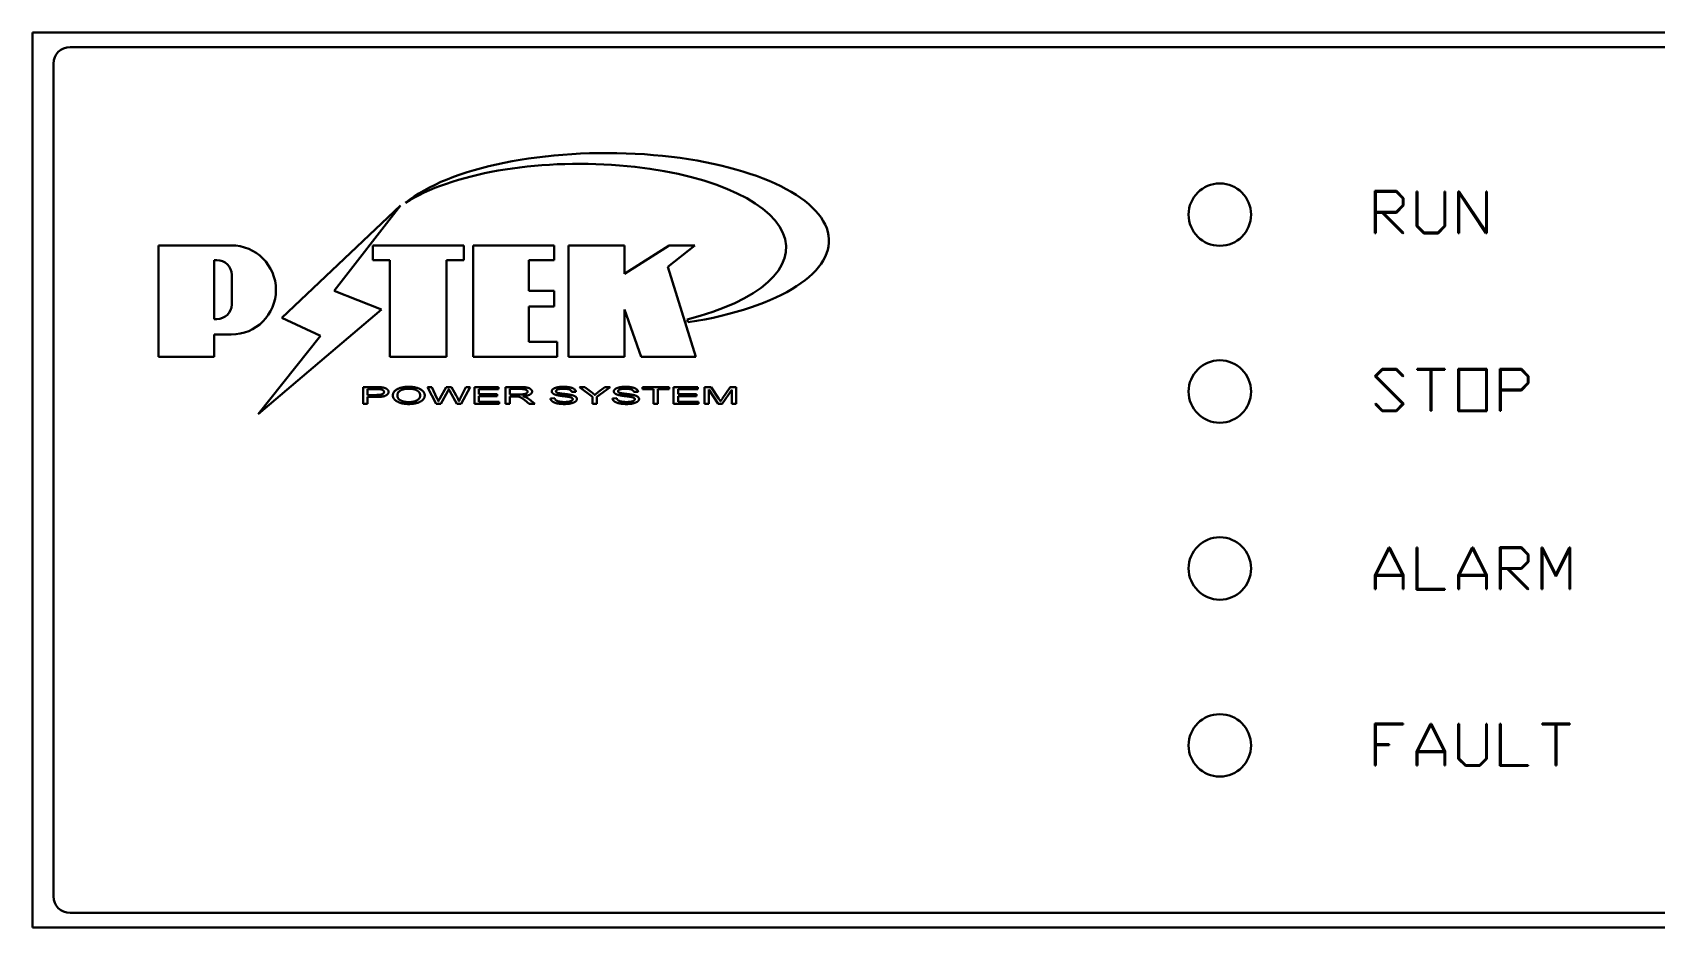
# Model space of a CAD drawing. Header units: inches. Extents: x 0 to 4752, y 0 to 3360.
# Drawn here: x 1706.4 to 1784.4, y 1572.4 to 1615.4 of the extents above; entities that cross this region are included whole.
import ezdxf

# ---------------------------------------------------------------- set-up
doc = ezdxf.new("R2010")
doc.units = ezdxf.units.IN
doc.header["$MEASUREMENT"] = 0
doc.layers.add('POWER SUPPLY CASE OUTLINE$0$가시적인 것(ISO)', color=3, linetype='Continuous', lineweight=40)

msp = doc.modelspace()

# ---------------------------------------------------------------- linework, layer by layer
at = {"layer": 'POWER SUPPLY CASE OUTLINE$0$가시적인 것(ISO)'}
for p, q in [((1706.422, 1572.382), (1706.422, 1615.382)), ((1706.422, 1615.382), (2090.422, 1615.382)), ((2088.427, 1614.682), (1708.227, 1614.682)), ((1707.427, 1613.882), (1707.427, 1573.882)), ((1718.401, 1601.674), (1724.092, 1607.075)), ((1724.092, 1607.075), (1720.912, 1602.969)), ((1771.905, 1607.766), (1770.875, 1607.766)), ((1770.875, 1607.766), (1770.875, 1605.745)), ((1770.92, 1607.723), (1771.888, 1607.723)), ((1770.92, 1606.766), (1770.92, 1607.723)), ((1771.888, 1607.723), (1772.208, 1607.403)), ((1772.208, 1607.086), (1771.888, 1606.766)), ((1772.252, 1607.42), (1771.905, 1607.766)), ((1771.905, 1606.723), (1772.252, 1607.069)), ((1772.208, 1607.403), (1772.208, 1607.086)), ((1772.252, 1607.069), (1772.252, 1607.42)), ((1772.92, 1607.745), (1772.875, 1607.745)), ((1772.875, 1607.745), (1772.875, 1606.069)), ((1772.92, 1606.086), (1772.92, 1607.745)), ((1774.252, 1607.745), (1774.208, 1607.745)), ((1774.208, 1607.745), (1774.208, 1606.086)), ((1774.252, 1606.069), (1774.252, 1607.745)), ((1774.924, 1607.745), (1774.875, 1607.743)), ((1774.875, 1607.743), (1774.875, 1605.745)), ((1774.92, 1607.672), (1776.205, 1605.745)), ((1774.92, 1605.745), (1774.92, 1607.672)), ((1776.208, 1605.819), (1774.924, 1607.745)), ((1776.252, 1607.745), (1776.208, 1607.745)), ((1776.208, 1607.745), (1776.208, 1605.819)), ((1776.252, 1605.745), (1776.252, 1607.745)), ((1771.888, 1606.766), (1770.92, 1606.766)), ((1770.92, 1605.745), (1770.92, 1606.723)), ((1770.92, 1606.723), (1771.222, 1606.723)), ((1771.222, 1606.723), (1772.213, 1605.729)), ((1772.245, 1605.761), (1771.284, 1606.723)), ((1771.284, 1606.723), (1771.905, 1606.723)), ((1770.875, 1605.745), (1770.92, 1605.745)), ((1772.213, 1605.729), (1772.245, 1605.761)), ((1772.875, 1606.069), (1773.222, 1605.724)), ((1773.239, 1605.768), (1772.92, 1606.086)), ((1773.222, 1605.724), (1773.905, 1605.724)), ((1773.888, 1605.768), (1773.239, 1605.768)), ((1774.208, 1606.086), (1773.888, 1605.768)), ((1773.905, 1605.724), (1774.252, 1606.069)), ((1774.875, 1605.745), (1774.92, 1605.745)), ((1776.205, 1605.745), (1776.252, 1605.745)), ((1712.468, 1599.806), (1712.468, 1605.154)), ((1712.468, 1605.154), (1715.969, 1605.154)), ((1722.76, 1604.446), (1722.76, 1605.154)), ((1722.76, 1605.154), (1727.129, 1605.154)), ((1727.129, 1605.154), (1727.129, 1604.446)), ((1727.58, 1599.806), (1727.58, 1605.154)), ((1727.58, 1605.154), (1731.465, 1605.154)), ((1731.465, 1605.154), (1731.465, 1604.446)), ((1732.153, 1599.806), (1732.153, 1605.154)), ((1732.153, 1605.154), (1734.842, 1605.154)), ((1734.842, 1605.154), (1734.842, 1603.782)), ((1734.842, 1603.782), (1736.992, 1605.154)), ((1738.222, 1605.154), (1736.931, 1604.118)), ((1736.992, 1605.154), (1738.222, 1605.154)), ((1715.277, 1604.446), (1715.142, 1604.446)), ((1715.142, 1604.446), (1715.142, 1601.61)), ((1723.585, 1604.446), (1722.76, 1604.446)), ((1723.585, 1599.806), (1723.585, 1604.446)), ((1727.129, 1604.446), (1726.304, 1604.446)), ((1726.304, 1604.446), (1726.304, 1599.806)), ((1731.465, 1604.446), (1730.253, 1604.446)), ((1730.253, 1604.446), (1730.253, 1602.975)), ((1736.931, 1604.118), (1738.274, 1599.806)), ((1715.986, 1602.319), (1715.986, 1603.737)), ((1720.912, 1602.969), (1723.186, 1602.065)), ((1730.253, 1602.975), (1731.465, 1602.975)), ((1731.465, 1602.975), (1731.465, 1602.222)), ((1715.142, 1601.61), (1715.277, 1601.61)), ((1723.186, 1602.065), (1717.263, 1597.038)), ((1720.255, 1600.814), (1718.401, 1601.674)), ((1731.465, 1602.222), (1730.253, 1602.222)), ((1730.253, 1602.222), (1730.253, 1600.515)), ((1735.646, 1599.806), (1734.842, 1602.079)), ((1734.842, 1602.079), (1734.842, 1599.806)), ((1737.894, 1601.457), (1737.85, 1601.6)), ((1715.142, 1600.869), (1715.142, 1599.806)), ((1715.969, 1600.869), (1715.142, 1600.869)), ((1717.263, 1597.038), (1720.255, 1600.814)), ((1730.253, 1600.515), (1731.607, 1600.515)), ((1731.607, 1600.515), (1731.607, 1599.806)), ((1715.142, 1599.806), (1712.468, 1599.806)), ((1726.304, 1599.806), (1723.585, 1599.806)), ((1731.607, 1599.806), (1727.58, 1599.806)), ((1734.842, 1599.806), (1732.153, 1599.806)), ((1738.274, 1599.806), (1735.646, 1599.806)), ((1771.222, 1599.223), (1770.867, 1598.868)), ((1771.905, 1599.223), (1771.222, 1599.223)), ((1772.245, 1598.885), (1771.905, 1599.223)), ((1774.23, 1599.223), (1772.897, 1599.223)), ((1772.897, 1599.223), (1772.897, 1599.18)), ((1774.23, 1599.18), (1774.23, 1599.223)), ((1776.252, 1599.223), (1774.875, 1599.223)), ((1774.875, 1599.223), (1774.875, 1597.181)), ((1776.252, 1597.181), (1776.252, 1599.223)), ((1777.905, 1599.223), (1776.875, 1599.223)), ((1776.875, 1599.223), (1776.875, 1597.202)), ((1778.252, 1598.877), (1777.905, 1599.223)), ((1770.867, 1598.868), (1772.2, 1597.535)), ((1770.929, 1598.868), (1771.239, 1599.18)), ((1772.26, 1597.535), (1770.929, 1598.868)), ((1771.239, 1599.18), (1771.888, 1599.18)), ((1771.888, 1599.18), (1772.213, 1598.851)), ((1772.213, 1598.851), (1772.245, 1598.885)), ((1772.897, 1599.18), (1773.542, 1599.18)), ((1773.542, 1599.18), (1773.542, 1597.202)), ((1773.585, 1597.202), (1773.585, 1599.18)), ((1773.585, 1599.18), (1774.23, 1599.18)), ((1774.92, 1599.18), (1776.208, 1599.18)), ((1774.92, 1597.225), (1774.92, 1599.18)), ((1776.208, 1599.18), (1776.208, 1597.225)), ((1776.92, 1599.18), (1777.888, 1599.18)), ((1776.92, 1598.223), (1776.92, 1599.18)), ((1777.888, 1599.18), (1778.208, 1598.86)), ((1778.208, 1598.543), (1777.888, 1598.223)), ((1777.905, 1598.18), (1778.252, 1598.526)), ((1778.208, 1598.86), (1778.208, 1598.543)), ((1778.252, 1598.526), (1778.252, 1598.877)), ((1722.297, 1598.346), (1722.901, 1598.346)), ((1722.297, 1597.546), (1722.297, 1598.346)), ((1722.918, 1598.251), (1722.509, 1598.251)), ((1722.509, 1598.251), (1722.509, 1597.965)), ((1722.509, 1597.965), (1722.923, 1597.965)), ((1722.509, 1597.871), (1722.509, 1597.546)), ((1722.919, 1597.871), (1722.509, 1597.871)), ((1725.381, 1598.346), (1725.598, 1598.346)), ((1725.806, 1597.546), (1725.381, 1598.346)), ((1725.598, 1598.346), (1725.841, 1597.821)), ((1725.982, 1597.805), (1726.286, 1598.346)), ((1726.361, 1598.155), (1726.022, 1597.546)), ((1726.286, 1598.346), (1726.541, 1598.346)), ((1726.795, 1597.546), (1726.46, 1598.156)), ((1726.541, 1598.346), (1726.77, 1597.941)), ((1726.975, 1597.832), (1727.225, 1598.346)), ((1727.438, 1598.346), (1726.999, 1597.546)), ((1727.225, 1598.346), (1727.438, 1598.346)), ((1727.64, 1598.346), (1728.797, 1598.346)), ((1727.64, 1597.546), (1727.64, 1598.346)), ((1727.852, 1598.251), (1727.852, 1598.007)), ((1728.797, 1598.251), (1727.852, 1598.251)), ((1727.852, 1598.007), (1728.737, 1598.007)), ((1727.852, 1597.912), (1727.852, 1597.64)), ((1728.737, 1597.912), (1727.852, 1597.912)), ((1727.852, 1597.64), (1728.834, 1597.64)), ((1728.737, 1598.007), (1728.737, 1597.912)), ((1728.797, 1598.346), (1728.797, 1598.251)), ((1728.834, 1597.64), (1728.834, 1597.546)), ((1729.13, 1598.346), (1729.839, 1598.346)), ((1729.13, 1597.546), (1729.13, 1598.346)), ((1729.848, 1598.257), (1729.341, 1598.257)), ((1729.341, 1598.257), (1729.341, 1597.992)), ((1729.341, 1597.992), (1729.797, 1597.992)), ((1729.341, 1597.901), (1729.341, 1597.546)), ((1729.587, 1597.901), (1729.341, 1597.901)), ((1730.274, 1597.546), (1730.062, 1597.712)), ((1730.261, 1597.763), (1730.539, 1597.546)), ((1731.289, 1597.803), (1731.489, 1597.811)), ((1732.515, 1598.121), (1732.312, 1598.113)), ((1732.686, 1598.346), (1732.944, 1598.346)), ((1733.303, 1597.885), (1732.686, 1598.346)), ((1732.944, 1598.346), (1733.259, 1598.104)), ((1733.303, 1597.546), (1733.303, 1597.885)), ((1734.153, 1598.346), (1733.514, 1597.885)), ((1733.514, 1597.885), (1733.514, 1597.546)), ((1733.596, 1598.11), (1733.906, 1598.346)), ((1733.906, 1598.346), (1734.153, 1598.346)), ((1734.271, 1597.803), (1734.471, 1597.811)), ((1735.497, 1598.121), (1735.294, 1598.113)), ((1735.714, 1598.346), (1736.982, 1598.346)), ((1735.714, 1598.251), (1735.714, 1598.346)), ((1736.241, 1598.251), (1735.714, 1598.251)), ((1736.241, 1597.546), (1736.241, 1598.251)), ((1736.452, 1598.251), (1736.452, 1597.546)), ((1736.982, 1598.251), (1736.452, 1598.251)), ((1736.982, 1598.346), (1736.982, 1598.251)), ((1737.204, 1598.346), (1738.36, 1598.346)), ((1737.204, 1597.546), (1737.204, 1598.346)), ((1737.415, 1598.251), (1737.415, 1598.007)), ((1738.36, 1598.251), (1737.415, 1598.251)), ((1737.415, 1598.007), (1738.3, 1598.007)), ((1737.415, 1597.912), (1737.415, 1597.64)), ((1738.3, 1597.912), (1737.415, 1597.912)), ((1737.415, 1597.64), (1738.397, 1597.64)), ((1738.3, 1598.007), (1738.3, 1597.912)), ((1738.36, 1598.346), (1738.36, 1598.251)), ((1738.397, 1597.64), (1738.397, 1597.546)), ((1738.683, 1598.346), (1739.001, 1598.346)), ((1738.683, 1597.546), (1738.683, 1598.346)), ((1738.887, 1598.227), (1738.887, 1597.546)), ((1739.35, 1597.546), (1738.887, 1598.227)), ((1739.001, 1598.346), (1739.38, 1597.779)), ((1740.006, 1598.215), (1739.541, 1597.546)), ((1739.542, 1597.789), (1739.926, 1598.346)), ((1739.926, 1598.346), (1740.21, 1598.346)), ((1740.006, 1597.546), (1740.006, 1598.215)), ((1740.21, 1598.346), (1740.21, 1597.546)), ((1777.888, 1598.223), (1776.92, 1598.223)), ((1776.92, 1597.202), (1776.92, 1598.18)), ((1776.92, 1598.18), (1777.905, 1598.18)), ((1722.509, 1597.546), (1722.297, 1597.546)), ((1726.022, 1597.546), (1725.806, 1597.546)), ((1726.999, 1597.546), (1726.795, 1597.546)), ((1728.834, 1597.546), (1727.64, 1597.546)), ((1729.341, 1597.546), (1729.13, 1597.546)), ((1730.539, 1597.546), (1730.274, 1597.546)), ((1733.514, 1597.546), (1733.303, 1597.546)), ((1736.452, 1597.546), (1736.241, 1597.546)), ((1738.397, 1597.546), (1737.204, 1597.546)), ((1738.887, 1597.546), (1738.683, 1597.546)), ((1739.541, 1597.546), (1739.35, 1597.546)), ((1740.21, 1597.546), (1740.006, 1597.546)), ((1770.914, 1597.552), (1770.88, 1597.52)), ((1770.88, 1597.52), (1771.222, 1597.181)), ((1771.239, 1597.225), (1770.914, 1597.552)), ((1771.222, 1597.181), (1771.905, 1597.181)), ((1771.888, 1597.225), (1771.239, 1597.225)), ((1772.2, 1597.535), (1771.888, 1597.225)), ((1771.905, 1597.181), (1772.26, 1597.535)), ((1773.542, 1597.202), (1773.585, 1597.202)), ((1774.875, 1597.181), (1776.252, 1597.181)), ((1776.208, 1597.225), (1774.92, 1597.225)), ((1776.875, 1597.202), (1776.92, 1597.202)), ((1771.538, 1590.632), (1770.875, 1589.304)), ((1771.59, 1590.632), (1771.538, 1590.632)), ((1772.252, 1589.304), (1771.59, 1590.632)), ((1772.92, 1590.632), (1772.875, 1590.632)), ((1772.875, 1590.632), (1772.875, 1588.612)), ((1772.92, 1588.656), (1772.92, 1590.632)), ((1775.538, 1590.632), (1774.875, 1589.304)), ((1775.59, 1590.632), (1775.538, 1590.632)), ((1776.252, 1589.304), (1775.59, 1590.632)), ((1777.905, 1590.654), (1776.875, 1590.654)), ((1776.875, 1590.654), (1776.875, 1588.632)), ((1778.252, 1590.307), (1777.905, 1590.654)), ((1778.922, 1590.632), (1778.875, 1590.632)), ((1778.875, 1590.632), (1778.875, 1588.632)), ((1779.563, 1589.349), (1778.922, 1590.632)), ((1780.205, 1590.632), (1779.563, 1589.349)), ((1780.252, 1590.632), (1780.205, 1590.632)), ((1780.252, 1588.632), (1780.252, 1590.632)), ((1770.934, 1589.321), (1771.563, 1590.581)), ((1771.563, 1590.581), (1772.195, 1589.321)), ((1774.934, 1589.321), (1775.563, 1590.581)), ((1775.563, 1590.581), (1776.195, 1589.321)), ((1776.92, 1589.654), (1776.92, 1590.61)), ((1776.92, 1590.61), (1777.888, 1590.61)), ((1777.888, 1590.61), (1778.208, 1590.29)), ((1778.208, 1589.974), (1777.888, 1589.654)), ((1777.905, 1589.61), (1778.252, 1589.957)), ((1778.208, 1590.29), (1778.208, 1589.974)), ((1778.252, 1589.957), (1778.252, 1590.307)), ((1778.92, 1588.632), (1778.92, 1590.536)), ((1778.92, 1590.536), (1779.563, 1589.248)), ((1779.563, 1589.248), (1780.208, 1590.536)), ((1780.208, 1590.536), (1780.208, 1588.632)), ((1770.875, 1589.304), (1770.875, 1588.632)), ((1770.92, 1588.632), (1770.92, 1589.277)), ((1770.92, 1589.277), (1772.208, 1589.277)), ((1772.195, 1589.321), (1770.934, 1589.321)), ((1772.208, 1589.277), (1772.208, 1588.632)), ((1772.252, 1588.632), (1772.252, 1589.304)), ((1774.875, 1589.304), (1774.875, 1588.632)), ((1774.92, 1588.632), (1774.92, 1589.277)), ((1774.92, 1589.277), (1776.208, 1589.277)), ((1776.195, 1589.321), (1774.934, 1589.321)), ((1776.208, 1589.277), (1776.208, 1588.632)), ((1776.252, 1588.632), (1776.252, 1589.304)), ((1777.888, 1589.654), (1776.92, 1589.654)), ((1776.92, 1588.632), (1776.92, 1589.61)), ((1776.92, 1589.61), (1777.222, 1589.61)), ((1777.222, 1589.61), (1778.213, 1588.617)), ((1777.284, 1589.61), (1777.905, 1589.61)), ((1778.245, 1588.649), (1777.284, 1589.61)), ((1770.875, 1588.632), (1770.92, 1588.632)), ((1772.208, 1588.632), (1772.252, 1588.632)), ((1772.875, 1588.612), (1774.23, 1588.612)), ((1774.23, 1588.656), (1772.92, 1588.656)), ((1774.23, 1588.612), (1774.23, 1588.656)), ((1774.875, 1588.632), (1774.92, 1588.632)), ((1776.208, 1588.632), (1776.252, 1588.632)), ((1776.875, 1588.632), (1776.92, 1588.632)), ((1778.213, 1588.617), (1778.245, 1588.649)), ((1778.875, 1588.632), (1778.92, 1588.632)), ((1780.208, 1588.632), (1780.252, 1588.632)), ((1772.23, 1582.188), (1770.875, 1582.188)), ((1770.875, 1582.188), (1770.875, 1580.166)), ((1770.92, 1581.188), (1770.92, 1582.144)), ((1770.92, 1582.144), (1772.23, 1582.144)), ((1772.23, 1582.144), (1772.23, 1582.188)), ((1773.538, 1582.166), (1772.875, 1580.838)), ((1772.934, 1580.855), (1773.563, 1582.116)), ((1773.59, 1582.166), (1773.538, 1582.166)), ((1773.563, 1582.116), (1774.195, 1580.855)), ((1774.252, 1580.838), (1773.59, 1582.166)), ((1774.92, 1582.166), (1774.875, 1582.166)), ((1774.875, 1582.166), (1774.875, 1580.491)), ((1774.92, 1580.508), (1774.92, 1582.166)), ((1776.252, 1582.166), (1776.208, 1582.166)), ((1776.208, 1582.166), (1776.208, 1580.508)), ((1776.252, 1580.491), (1776.252, 1582.166)), ((1776.92, 1582.166), (1776.875, 1582.166)), ((1776.875, 1582.166), (1776.875, 1580.146)), ((1776.92, 1580.19), (1776.92, 1582.166)), ((1780.23, 1582.188), (1778.897, 1582.188)), ((1778.897, 1582.188), (1778.897, 1582.144)), ((1778.897, 1582.144), (1779.542, 1582.144)), ((1779.542, 1582.144), (1779.542, 1580.166)), ((1779.585, 1580.166), (1779.585, 1582.144)), ((1779.585, 1582.144), (1780.23, 1582.144)), ((1780.23, 1582.144), (1780.23, 1582.188)), ((1771.563, 1581.188), (1770.92, 1581.188)), ((1770.92, 1580.166), (1770.92, 1581.144)), ((1770.92, 1581.144), (1771.563, 1581.144)), ((1771.563, 1581.144), (1771.563, 1581.188)), ((1772.875, 1580.838), (1772.875, 1580.166)), ((1772.92, 1580.166), (1772.92, 1580.811)), ((1772.92, 1580.811), (1774.208, 1580.811)), ((1774.195, 1580.855), (1772.934, 1580.855)), ((1774.208, 1580.811), (1774.208, 1580.166)), ((1774.252, 1580.166), (1774.252, 1580.838)), ((1774.875, 1580.491), (1775.222, 1580.146)), ((1775.239, 1580.19), (1774.92, 1580.508)), ((1776.208, 1580.508), (1775.888, 1580.19)), ((1775.905, 1580.146), (1776.252, 1580.491)), ((1770.875, 1580.166), (1770.92, 1580.166)), ((1772.875, 1580.166), (1772.92, 1580.166)), ((1774.208, 1580.166), (1774.252, 1580.166)), ((1775.222, 1580.146), (1775.905, 1580.146)), ((1775.888, 1580.19), (1775.239, 1580.19)), ((1776.875, 1580.146), (1778.23, 1580.146)), ((1778.23, 1580.19), (1776.92, 1580.19)), ((1778.23, 1580.146), (1778.23, 1580.19)), ((1779.542, 1580.166), (1779.585, 1580.166)), ((1708.227, 1573.082), (2088.427, 1573.082)), ((2090.422, 1572.382), (1706.422, 1572.382))]:
    msp.add_line(p, q, dxfattribs=at)
for centre in [(1763.427, 1606.632), (1763.427, 1598.132), (1763.427, 1589.632), (1763.427, 1581.132)]:
    msp.add_circle(centre, 1.5, dxfattribs=at)
for centre, radius, start, end in [((1708.227, 1613.882), 0.8, 90, 180), ((1715.969, 1603.012), 2.142, 270, 90), ((1715.277, 1603.737), 0.709, 0, 90), ((1715.277, 1602.319), 0.709, 270, 0), ((1708.227, 1573.882), 0.8, 180, 270)]:
    msp.add_arc(centre, radius, start, end, dxfattribs=at)
for centre, major_axis, ratio, start_param, end_param in [((1733.975, 1605.377), (-10.688, 0), 0.39426, 1.946253, 5.837607), ((1732.704, 1605.043), (9.902, 0), 0.40699, 5.258849, 8.861799)]:
    msp.add_ellipse(centre, major_axis=major_axis, ratio=ratio, start_param=start_param, end_param=end_param, dxfattribs=at)
for points in [[(1722.901, 1598.346), (1723.06, 1598.346), (1723.144, 1598.338)], [(1723.116, 1598.244), (1723.063, 1598.251), (1722.918, 1598.251)], [(1723.519, 1598.114), (1723.519, 1598.012), (1723.259, 1597.871), (1722.919, 1597.871)], [(1722.923, 1597.965), (1723.128, 1597.965), (1723.3, 1598.041), (1723.3, 1598.111)], [(1723.3, 1598.111), (1723.3, 1598.161), (1723.199, 1598.233), (1723.116, 1598.244)], [(1723.144, 1598.338), (1723.262, 1598.328), (1723.422, 1598.273), (1723.519, 1598.174), (1723.519, 1598.114)], [(1723.724, 1597.935), (1723.724, 1598.135), (1724.152, 1598.36), (1724.489, 1598.36)], [(1724.489, 1597.532), (1724.263, 1597.532), (1723.907, 1597.641), (1723.724, 1597.83), (1723.724, 1597.935)], [(1724.491, 1598.269), (1724.266, 1598.269), (1723.942, 1598.114), (1723.942, 1597.934)], [(1723.942, 1597.934), (1723.942, 1597.789), (1724.253, 1597.623), (1724.488, 1597.623)], [(1724.488, 1597.623), (1724.727, 1597.623), (1725.035, 1597.791), (1725.035, 1597.946)], [(1724.489, 1598.36), (1724.711, 1598.36), (1725.067, 1598.253), (1725.254, 1598.064), (1725.254, 1597.944)], [(1725.254, 1597.944), (1725.254, 1597.823), (1725.057, 1597.631), (1724.697, 1597.532), (1724.489, 1597.532)], [(1725.035, 1597.946), (1725.035, 1598.043), (1724.903, 1598.189), (1724.649, 1598.269), (1724.491, 1598.269)], [(1725.841, 1597.821), (1725.881, 1597.738), (1725.91, 1597.657)], [(1725.91, 1597.657), (1725.971, 1597.786), (1725.982, 1597.805)], [(1726.408, 1598.249), (1726.383, 1598.194), (1726.361, 1598.155)], [(1726.46, 1598.156), (1726.416, 1598.232), (1726.408, 1598.249)], [(1726.77, 1597.941), (1726.856, 1597.79), (1726.895, 1597.657)], [(1726.895, 1597.657), (1726.925, 1597.733), (1726.975, 1597.832)], [(1729.705, 1597.897), (1729.669, 1597.901), (1729.587, 1597.901)], [(1730.062, 1597.712), (1729.969, 1597.784), (1729.849, 1597.86), (1729.754, 1597.891), (1729.705, 1597.897)], [(1729.797, 1597.992), (1729.942, 1597.992), (1730.105, 1598.022), (1730.191, 1598.089), (1730.191, 1598.127)], [(1729.839, 1598.346), (1730.053, 1598.346), (1730.276, 1598.302), (1730.409, 1598.193), (1730.409, 1598.127)], [(1730.191, 1598.127), (1730.191, 1598.184), (1730.026, 1598.257), (1729.848, 1598.257)], [(1730.409, 1598.127), (1730.409, 1598.042), (1730.188, 1597.925), (1729.958, 1597.91)], [(1729.958, 1597.91), (1730.042, 1597.889), (1730.086, 1597.87)], [(1730.086, 1597.87), (1730.179, 1597.827), (1730.261, 1597.763)], [(1731.972, 1597.532), (1731.755, 1597.532), (1731.461, 1597.596), (1731.294, 1597.722), (1731.289, 1597.803)], [(1731.35, 1598.139), (1731.35, 1598.2), (1731.488, 1598.305), (1731.752, 1598.36), (1731.914, 1598.36)], [(1731.577, 1597.965), (1731.463, 1597.995), (1731.35, 1598.084), (1731.35, 1598.139)], [(1731.489, 1597.811), (1731.503, 1597.751), (1731.607, 1597.674), (1731.825, 1597.627), (1731.961, 1597.627)], [(1731.922, 1598.266), (1731.73, 1598.266), (1731.555, 1598.196), (1731.555, 1598.146)], [(1731.555, 1598.146), (1731.555, 1598.103), (1731.617, 1598.075)], [(1732.171, 1597.875), (1732.107, 1597.888), (1731.666, 1597.941), (1731.577, 1597.965)], [(1731.617, 1598.075), (1731.678, 1598.047), (1732.194, 1597.989), (1732.29, 1597.967)], [(1731.914, 1598.36), (1732.091, 1598.36), (1732.363, 1598.302), (1732.51, 1598.191), (1732.515, 1598.121)], [(1732.312, 1598.113), (1732.296, 1598.189), (1732.107, 1598.266), (1731.922, 1598.266)], [(1731.961, 1597.627), (1732.083, 1597.627), (1732.268, 1597.663), (1732.359, 1597.725), (1732.359, 1597.763)], [(1732.563, 1597.772), (1732.563, 1597.708), (1732.417, 1597.595), (1732.143, 1597.532), (1731.972, 1597.532)], [(1732.359, 1597.763), (1732.359, 1597.8), (1732.272, 1597.857), (1732.171, 1597.875)], [(1732.29, 1597.967), (1732.43, 1597.935), (1732.563, 1597.836), (1732.563, 1597.772)], [(1733.259, 1598.104), (1733.346, 1598.036), (1733.422, 1597.969)], [(1733.422, 1597.969), (1733.494, 1598.032), (1733.596, 1598.11)], [(1734.954, 1597.532), (1734.736, 1597.532), (1734.443, 1597.596), (1734.275, 1597.722), (1734.271, 1597.803)], [(1734.332, 1598.139), (1734.332, 1598.2), (1734.47, 1598.305), (1734.734, 1598.36), (1734.896, 1598.36)], [(1734.559, 1597.965), (1734.444, 1597.995), (1734.332, 1598.084), (1734.332, 1598.139)], [(1734.471, 1597.811), (1734.485, 1597.751), (1734.588, 1597.674), (1734.807, 1597.627), (1734.943, 1597.627)], [(1734.904, 1598.266), (1734.712, 1598.266), (1734.536, 1598.196), (1734.536, 1598.146)], [(1734.536, 1598.146), (1734.536, 1598.103), (1734.599, 1598.075)], [(1735.153, 1597.875), (1735.089, 1597.888), (1734.648, 1597.941), (1734.559, 1597.965)], [(1734.599, 1598.075), (1734.66, 1598.047), (1735.176, 1597.989), (1735.272, 1597.967)], [(1734.896, 1598.36), (1735.073, 1598.36), (1735.345, 1598.302), (1735.491, 1598.191), (1735.497, 1598.121)], [(1735.294, 1598.113), (1735.277, 1598.189), (1735.089, 1598.266), (1734.904, 1598.266)], [(1734.943, 1597.627), (1735.064, 1597.627), (1735.25, 1597.663), (1735.341, 1597.725), (1735.341, 1597.763)], [(1735.545, 1597.772), (1735.545, 1597.708), (1735.399, 1597.595), (1735.125, 1597.532), (1734.954, 1597.532)], [(1735.341, 1597.763), (1735.341, 1597.8), (1735.254, 1597.857), (1735.153, 1597.875)], [(1735.272, 1597.967), (1735.412, 1597.935), (1735.545, 1597.836), (1735.545, 1597.772)], [(1739.38, 1597.779), (1739.433, 1597.7), (1739.457, 1597.661)], [(1739.457, 1597.661), (1739.484, 1597.704), (1739.542, 1597.789)]]:
    msp.add_open_spline(points, degree=2, dxfattribs=at)

doc.saveas('drawing.dxf')
